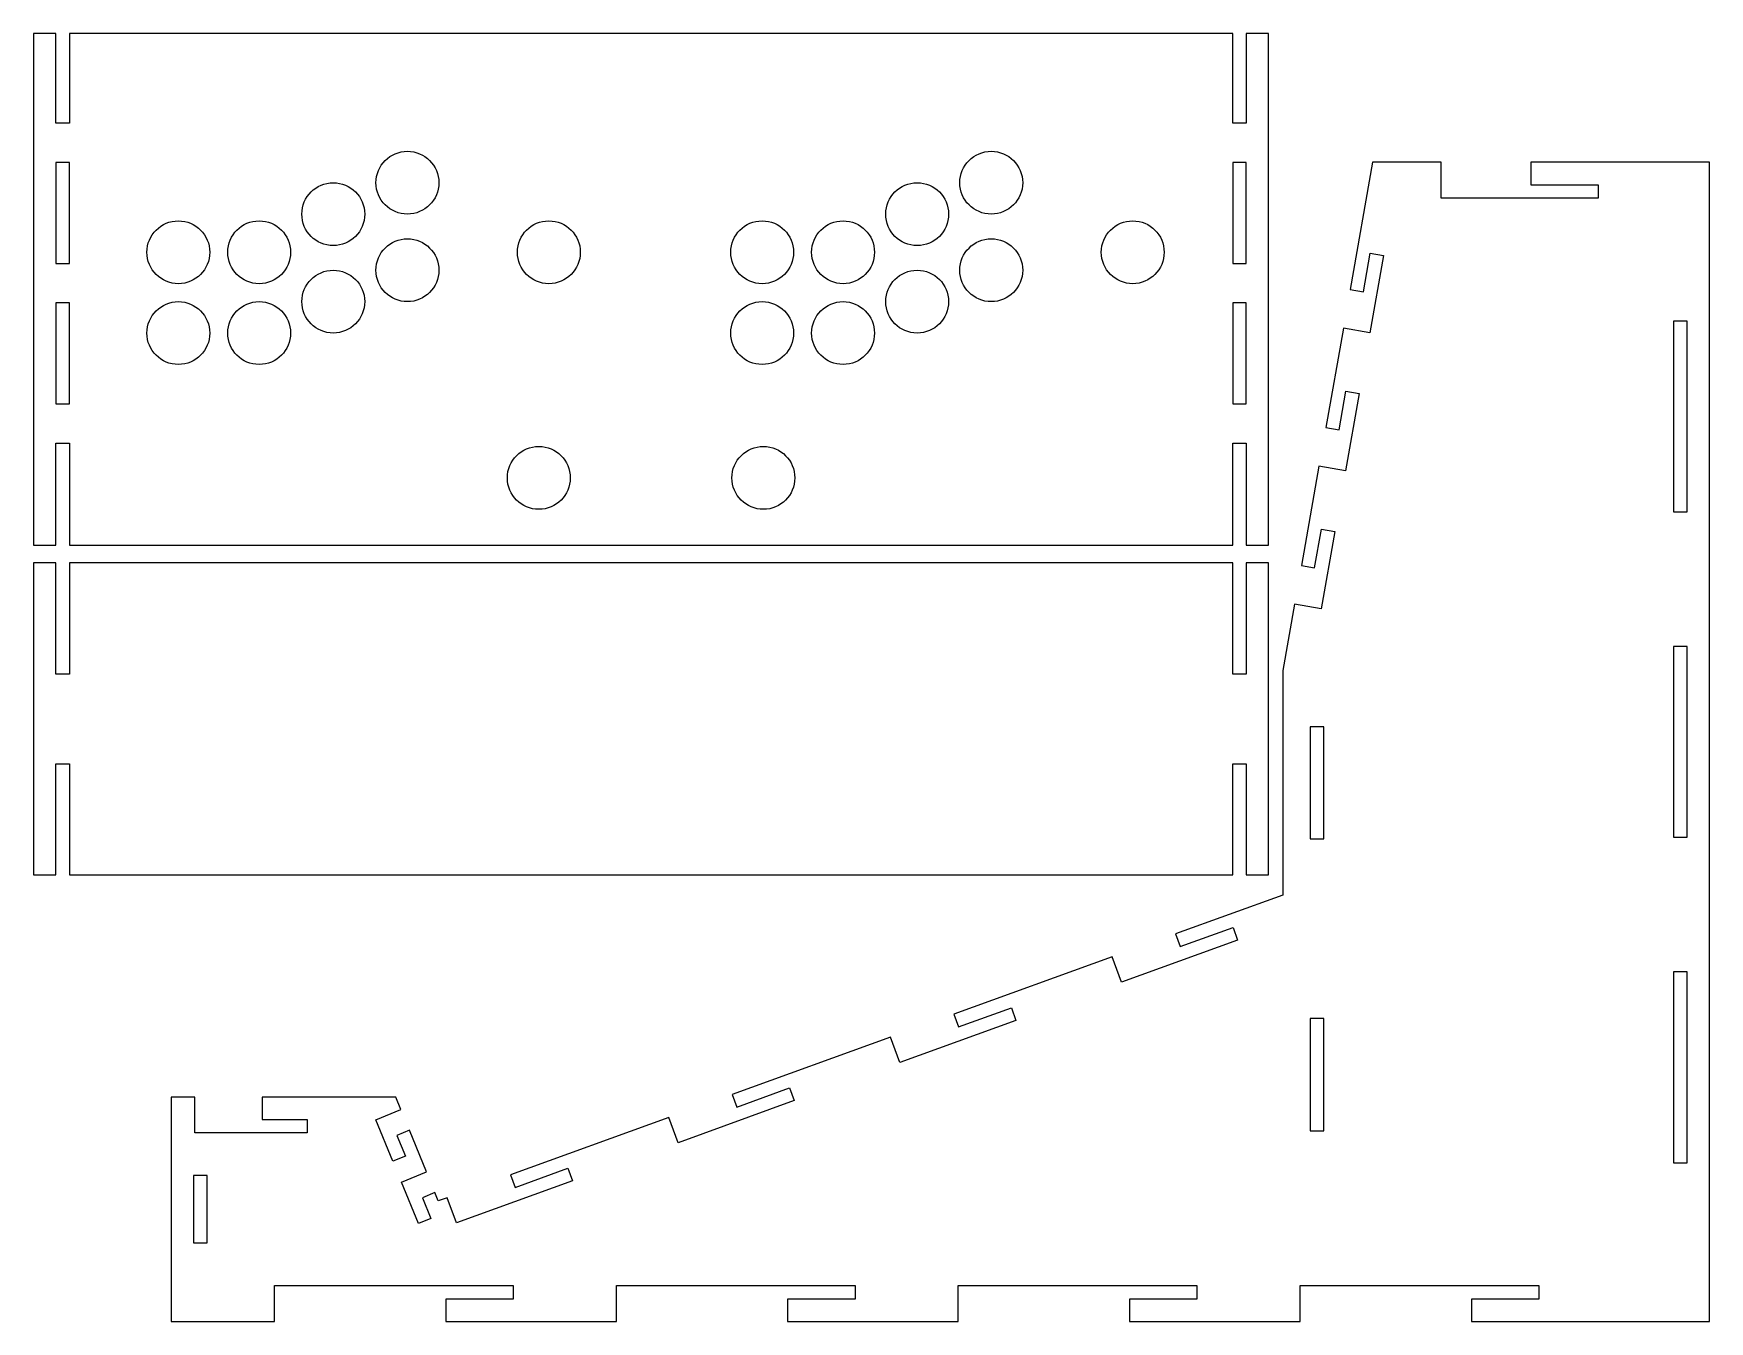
# Model space of a CAD drawing. Extents: x 38 to 784, y -588 to -15.
import ezdxf

# ---------------------------------------------------------------- set-up
doc = ezdxf.new("R2010")
doc.units = 0
doc.layers.add('CALQUE_1', color=7, linetype='CONTINUOUS')

msp = doc.modelspace()

# ---------------------------------------------------------------- linework, layer by layer
at = {"layer": 'CALQUE_1', "color": 7}
for points in [[(47.56, -14.58), (37.56, -14.58)], [(37.56, -14.58), (37.56, -242.58)], [(47.56, -54.58), (47.56, -14.58)], [(571.56, -14.58), (53.56, -14.58)], [(53.56, -14.58), (53.56, -54.58)], [(571.56, -54.58), (571.56, -14.58)], [(587.56, -14.58), (577.56, -14.58)], [(577.56, -14.58), (577.56, -54.58)], [(587.56, -242.58), (587.56, -14.58)], [(53.56, -54.58), (47.56, -54.58)], [(577.56, -54.58), (571.56, -54.58)], [(53.56, -72.08), (47.56, -72.08)], [(47.56, -72.08), (47.56, -117.08)], [(53.56, -117.08), (53.56, -72.08)], [(577.56, -72.08), (571.56, -72.08)], [(571.56, -72.08), (571.56, -117.08)], [(577.56, -117.08), (577.56, -72.08)], [(633.87, -71.95), (623.87, -128.58)], [(664.37, -71.95), (633.87, -71.95)], [(664.37, -87.95), (664.37, -71.95)], [(783.87, -71.95), (704.37, -71.95)], [(704.37, -71.95), (704.37, -81.95)], [(783.87, -588.45), (783.87, -71.95)], [(704.37, -81.95), (734.37, -81.95)], [(734.37, -81.95), (734.37, -87.95)], [(734.37, -87.95), (664.37, -87.95)], [(47.56, -117.08), (53.56, -117.08)], [(571.56, -117.08), (577.56, -117.08)], [(629.78, -129.62), (632.83, -112.39)], [(638.74, -113.43), (632.65, -147.9)], [(632.83, -112.39), (638.74, -113.43)], [(623.87, -128.58), (629.78, -129.62)], [(53.56, -134.58), (47.56, -134.58)], [(47.56, -134.58), (47.56, -179.58)], [(53.56, -179.58), (53.56, -134.58)], [(577.56, -134.58), (571.56, -134.58)], [(571.56, -134.58), (571.56, -179.58)], [(577.56, -179.58), (577.56, -134.58)], [(620.83, -145.81), (613.01, -190.12)], [(632.65, -147.9), (620.83, -145.81)], [(767.87, -142.7), (767.87, -227.7)], [(773.87, -142.7), (767.87, -142.7)], [(773.87, -227.7), (773.87, -142.7)], [(618.91, -191.17), (621.96, -173.93)], [(627.87, -174.98), (621.78, -209.44)], [(621.96, -173.93), (627.87, -174.98)], [(47.56, -179.58), (53.56, -179.58)], [(571.56, -179.58), (577.56, -179.58)], [(613.01, -190.12), (618.91, -191.17)], [(47.56, -242.58), (47.56, -197.08)], [(47.56, -197.08), (53.56, -197.08)], [(53.56, -197.08), (53.56, -242.58)], [(571.56, -242.58), (571.56, -197.08)], [(571.56, -197.08), (577.56, -197.08)], [(577.56, -197.08), (577.56, -242.58)], [(609.96, -207.36), (602.14, -251.67)], [(621.78, -209.44), (609.96, -207.36)], [(767.87, -227.7), (773.87, -227.7)], [(608.04, -252.71), (611.09, -235.48)], [(617, -236.53), (610.91, -270.99)], [(611.09, -235.48), (617, -236.53)], [(37.56, -242.58), (47.56, -242.58)], [(53.56, -242.58), (571.56, -242.58)], [(577.56, -242.58), (587.56, -242.58)], [(47.56, -250.46), (37.56, -250.46)], [(37.56, -250.46), (37.56, -389.46)], [(47.56, -299.96), (47.56, -250.46)], [(571.56, -250.46), (53.56, -250.46)], [(53.56, -250.46), (53.56, -299.96)], [(571.56, -299.96), (571.56, -250.46)], [(587.56, -250.46), (577.56, -250.46)], [(577.56, -250.46), (577.56, -299.96)], [(587.56, -389.46), (587.56, -250.46)], [(602.14, -251.67), (608.04, -252.71)], [(599.09, -268.9), (593.87, -298.45)], [(610.91, -270.99), (599.09, -268.9)], [(767.87, -287.7), (767.87, -372.7)], [(773.87, -287.7), (767.87, -287.7)], [(773.87, -372.7), (773.87, -287.7)], [(593.87, -298.45), (593.87, -398.45)], [(53.56, -299.96), (47.56, -299.96)], [(577.56, -299.96), (571.56, -299.96)], [(606.07, -323.45), (606.07, -373.45)], [(612.07, -323.45), (606.07, -323.45)], [(612.07, -373.45), (612.07, -323.45)], [(47.56, -389.46), (47.56, -339.96)], [(47.56, -339.96), (53.56, -339.96)], [(53.56, -339.96), (53.56, -389.46)], [(571.56, -389.46), (571.56, -339.96)], [(571.56, -339.96), (577.56, -339.96)], [(577.56, -339.96), (577.56, -389.46)], [(767.87, -372.7), (773.87, -372.7)], [(606.07, -373.45), (612.07, -373.45)], [(37.56, -389.46), (47.56, -389.46)], [(53.56, -389.46), (571.56, -389.46)], [(577.56, -389.46), (587.56, -389.46)], [(593.87, -398.45), (546.16, -415.74)], [(546.16, -415.74), (548.2, -421.38)], [(548.2, -421.38), (571.71, -412.86)], [(571.71, -412.86), (573.75, -418.5)], [(573.75, -418.5), (522.04, -437.24)], [(517.96, -425.96), (447.44, -451.51)], [(522.04, -437.24), (517.96, -425.96)], [(767.87, -432.7), (767.87, -517.7)], [(773.87, -432.7), (767.87, -432.7)], [(773.87, -517.7), (773.87, -432.7)], [(475.04, -454.28), (423.33, -473.01)], [(447.44, -451.51), (449.49, -457.15)], [(449.49, -457.15), (472.99, -448.63)], [(472.99, -448.63), (475.04, -454.28)], [(606.07, -453.45), (606.07, -503.45)], [(612.07, -453.45), (606.07, -453.45)], [(612.07, -503.45), (612.07, -453.45)], [(419.24, -461.73), (348.72, -487.28)], [(423.33, -473.01), (419.24, -461.73)], [(350.77, -492.92), (374.27, -484.41)], [(374.27, -484.41), (376.32, -490.05)], [(98.87, -488.45), (98.87, -588.45)], [(109.37, -488.45), (98.87, -488.45)], [(109.37, -504.45), (109.37, -488.45)], [(198.87, -488.45), (139.37, -488.45)], [(139.37, -488.45), (139.37, -498.45)], [(201.15, -494), (198.87, -488.45)], [(376.32, -490.05), (324.61, -508.79)], [(348.72, -487.28), (350.77, -492.92)], [(139.37, -498.45), (159.37, -498.45)], [(159.37, -498.45), (159.37, -504.45)], [(190.04, -498.54), (201.15, -494)], [(197.61, -517.06), (190.04, -498.54)], [(320.52, -497.5), (250.01, -523.06)], [(324.61, -508.79), (320.52, -497.5)], [(159.37, -504.45), (109.37, -504.45)], [(204.93, -503.26), (199.38, -505.53)], [(199.38, -505.53), (203.17, -514.78)], [(212.5, -521.77), (204.93, -503.26)], [(606.07, -503.45), (612.07, -503.45)], [(203.17, -514.78), (197.61, -517.06)], [(201.4, -526.31), (212.5, -521.77)], [(252.05, -528.7), (275.55, -520.18)], [(275.55, -520.18), (277.6, -525.82)], [(767.87, -517.7), (773.87, -517.7)], [(108.87, -523.45), (108.87, -553.45)], [(114.87, -523.45), (108.87, -523.45)], [(114.87, -553.45), (114.87, -523.45)], [(208.97, -544.82), (201.4, -526.31)], [(277.6, -525.82), (225.89, -544.56)], [(250.01, -523.06), (252.05, -528.7)], [(216.29, -531.02), (210.74, -533.29)], [(210.74, -533.29), (214.52, -542.55)], [(217.8, -534.73), (216.29, -531.02)], [(221.8, -533.28), (217.8, -534.73)], [(225.89, -544.56), (221.8, -533.28)], [(214.52, -542.55), (208.97, -544.82)], [(108.87, -553.45), (114.87, -553.45)], [(144.87, -588.45), (144.87, -572.45)], [(144.87, -572.45), (251.12, -572.45)], [(251.12, -572.45), (251.12, -578.45)], [(297.12, -588.45), (297.12, -572.45)], [(297.12, -572.45), (403.37, -572.45)], [(403.37, -572.45), (403.37, -578.45)], [(449.37, -588.45), (449.37, -572.45)], [(449.37, -572.45), (555.62, -572.45)], [(555.62, -572.45), (555.62, -578.45)], [(601.62, -588.45), (601.62, -572.45)], [(601.62, -572.45), (707.87, -572.45)], [(707.87, -572.45), (707.87, -578.45)], [(251.12, -578.45), (221.12, -578.45)], [(221.12, -578.45), (221.12, -588.45)], [(403.37, -578.45), (373.37, -578.45)], [(373.37, -578.45), (373.37, -588.45)], [(555.62, -578.45), (525.62, -578.45)], [(525.62, -578.45), (525.62, -588.45)], [(707.87, -578.45), (677.87, -578.45)], [(677.87, -578.45), (677.87, -588.45)], [(98.87, -588.45), (144.87, -588.45)], [(221.12, -588.45), (297.12, -588.45)], [(373.37, -588.45), (449.37, -588.45)], [(525.62, -588.45), (601.62, -588.45)], [(677.87, -588.45), (783.87, -588.45)]]:
    msp.add_lwpolyline(points, dxfattribs=at)
for points in [[(190.05, -81.05), (190.05, -88.78), (196.32, -95.05), (204.05, -95.05), (211.78, -95.05), (218.05, -88.78), (218.05, -81.05), (218.05, -73.32), (211.78, -67.05), (204.05, -67.05), (196.32, -67.05), (190.05, -73.32), (190.05, -81.05), (190.05, -81.05), (190.05, -81.05), (190.05, -81.05)], [(450.04, -81.05), (450.04, -88.78), (456.31, -95.05), (464.04, -95.05), (471.77, -95.05), (478.04, -88.78), (478.04, -81.05), (478.04, -73.32), (471.77, -67.05), (464.04, -67.05), (456.31, -67.05), (450.04, -73.32), (450.04, -81.05), (450.04, -81.05), (450.04, -81.05), (450.04, -81.05)], [(157.05, -95.05), (157.05, -102.78), (163.32, -109.05), (171.05, -109.05), (178.78, -109.05), (185.05, -102.78), (185.05, -95.05), (185.05, -87.32), (178.78, -81.05), (171.05, -81.05), (163.32, -81.05), (157.05, -87.32), (157.05, -95.05), (157.05, -95.05), (157.05, -95.05), (157.05, -95.05)], [(417.04, -95.05), (417.04, -102.78), (423.31, -109.05), (431.04, -109.05), (438.77, -109.05), (445.04, -102.78), (445.04, -95.05), (445.04, -87.32), (438.77, -81.05), (431.04, -81.05), (423.31, -81.05), (417.04, -87.32), (417.04, -95.05), (417.04, -95.05), (417.04, -95.05), (417.04, -95.05)], [(88.05, -112.05), (88.05, -119.78), (94.32, -126.05), (102.05, -126.05), (109.78, -126.05), (116.05, -119.78), (116.05, -112.05), (116.05, -104.32), (109.78, -98.05), (102.05, -98.05), (94.32, -98.05), (88.05, -104.32), (88.05, -112.05), (88.05, -112.05), (88.05, -112.05), (88.05, -112.05)], [(124.05, -112.05), (124.05, -119.78), (130.32, -126.05), (138.05, -126.05), (145.78, -126.05), (152.05, -119.78), (152.05, -112.05), (152.05, -104.32), (145.78, -98.05), (138.05, -98.05), (130.32, -98.05), (124.05, -104.32), (124.05, -112.05), (124.05, -112.05), (124.05, -112.05), (124.05, -112.05)], [(253.05, -112.05), (253.05, -119.78), (259.32, -126.05), (267.05, -126.05), (274.78, -126.05), (281.05, -119.78), (281.05, -112.05), (281.05, -104.32), (274.78, -98.05), (267.05, -98.05), (259.32, -98.05), (253.05, -104.32), (253.05, -112.05), (253.05, -112.05), (253.05, -112.05), (253.05, -112.05)], [(348.04, -112.05), (348.04, -119.78), (354.31, -126.05), (362.04, -126.05), (369.77, -126.05), (376.04, -119.78), (376.04, -112.05), (376.04, -104.32), (369.77, -98.05), (362.04, -98.05), (354.31, -98.05), (348.04, -104.32), (348.04, -112.05), (348.04, -112.05), (348.04, -112.05), (348.04, -112.05)], [(384.04, -112.05), (384.04, -119.78), (390.31, -126.05), (398.04, -126.05), (405.77, -126.05), (412.04, -119.78), (412.04, -112.05), (412.04, -104.32), (405.77, -98.05), (398.04, -98.05), (390.31, -98.05), (384.04, -104.32), (384.04, -112.05), (384.04, -112.05), (384.04, -112.05), (384.04, -112.05)], [(513.04, -112.05), (513.04, -119.78), (519.31, -126.05), (527.04, -126.05), (534.77, -126.05), (541.04, -119.78), (541.04, -112.05), (541.04, -104.32), (534.77, -98.05), (527.04, -98.05), (519.31, -98.05), (513.04, -104.32), (513.04, -112.05), (513.04, -112.05), (513.04, -112.05), (513.04, -112.05)], [(190.05, -120.05), (190.05, -127.78), (196.32, -134.05), (204.05, -134.05), (211.78, -134.05), (218.05, -127.78), (218.05, -120.05), (218.05, -112.32), (211.78, -106.05), (204.05, -106.05), (196.32, -106.05), (190.05, -112.32), (190.05, -120.05), (190.05, -120.05), (190.05, -120.05), (190.05, -120.05)], [(450.04, -120.05), (450.04, -127.78), (456.31, -134.05), (464.04, -134.05), (471.77, -134.05), (478.04, -127.78), (478.04, -120.05), (478.04, -112.32), (471.77, -106.05), (464.04, -106.05), (456.31, -106.05), (450.04, -112.32), (450.04, -120.05), (450.04, -120.05), (450.04, -120.05), (450.04, -120.05)], [(157.05, -134.05), (157.05, -141.78), (163.32, -148.05), (171.05, -148.05), (178.78, -148.05), (185.05, -141.78), (185.05, -134.05), (185.05, -126.32), (178.78, -120.05), (171.05, -120.05), (163.32, -120.05), (157.05, -126.32), (157.05, -134.05), (157.05, -134.05), (157.05, -134.05), (157.05, -134.05)], [(417.04, -134.05), (417.04, -141.78), (423.31, -148.05), (431.04, -148.05), (438.77, -148.05), (445.04, -141.78), (445.04, -134.05), (445.04, -126.32), (438.77, -120.05), (431.04, -120.05), (423.31, -120.05), (417.04, -126.32), (417.04, -134.05), (417.04, -134.05), (417.04, -134.05), (417.04, -134.05)], [(88.05, -148.05), (88.05, -155.78), (94.32, -162.05), (102.05, -162.05), (109.78, -162.05), (116.05, -155.78), (116.05, -148.05), (116.05, -140.32), (109.78, -134.05), (102.05, -134.05), (94.32, -134.05), (88.05, -140.32), (88.05, -148.05), (88.05, -148.05), (88.05, -148.05), (88.05, -148.05)], [(124.05, -148.05), (124.05, -155.78), (130.32, -162.05), (138.05, -162.05), (145.78, -162.05), (152.05, -155.78), (152.05, -148.05), (152.05, -140.32), (145.78, -134.05), (138.05, -134.05), (130.32, -134.05), (124.05, -140.32), (124.05, -148.05), (124.05, -148.05), (124.05, -148.05), (124.05, -148.05)], [(348.04, -148.05), (348.04, -155.78), (354.31, -162.05), (362.04, -162.05), (369.77, -162.05), (376.04, -155.78), (376.04, -148.05), (376.04, -140.32), (369.77, -134.05), (362.04, -134.05), (354.31, -134.05), (348.04, -140.32), (348.04, -148.05), (348.04, -148.05), (348.04, -148.05), (348.04, -148.05)], [(384.04, -148.05), (384.04, -155.78), (390.31, -162.05), (398.04, -162.05), (405.77, -162.05), (412.04, -155.78), (412.04, -148.05), (412.04, -140.32), (405.77, -134.05), (398.04, -134.05), (390.31, -134.05), (384.04, -140.32), (384.04, -148.05), (384.04, -148.05), (384.04, -148.05), (384.04, -148.05)], [(248.56, -212.58), (248.56, -220.31), (254.83, -226.58), (262.56, -226.58), (270.29, -226.58), (276.56, -220.31), (276.56, -212.58), (276.56, -204.84), (270.29, -198.58), (262.56, -198.58), (254.83, -198.58), (248.56, -204.84), (248.56, -212.58), (248.56, -212.58), (248.56, -212.58), (248.56, -212.58)], [(348.56, -212.58), (348.56, -220.31), (354.83, -226.58), (362.56, -226.58), (370.29, -226.58), (376.56, -220.31), (376.56, -212.58), (376.56, -204.84), (370.29, -198.58), (362.56, -198.58), (354.83, -198.58), (348.56, -204.84), (348.56, -212.58), (348.56, -212.58), (348.56, -212.58), (348.56, -212.58)]]:
    msp.add_open_spline(points, degree=3, knots=[0, 0, 0, 0, 1, 1, 1, 2, 2, 2, 3, 3, 3, 4, 4, 4, 5, 5, 5, 5], dxfattribs=at)

doc.saveas('drawing.dxf')
